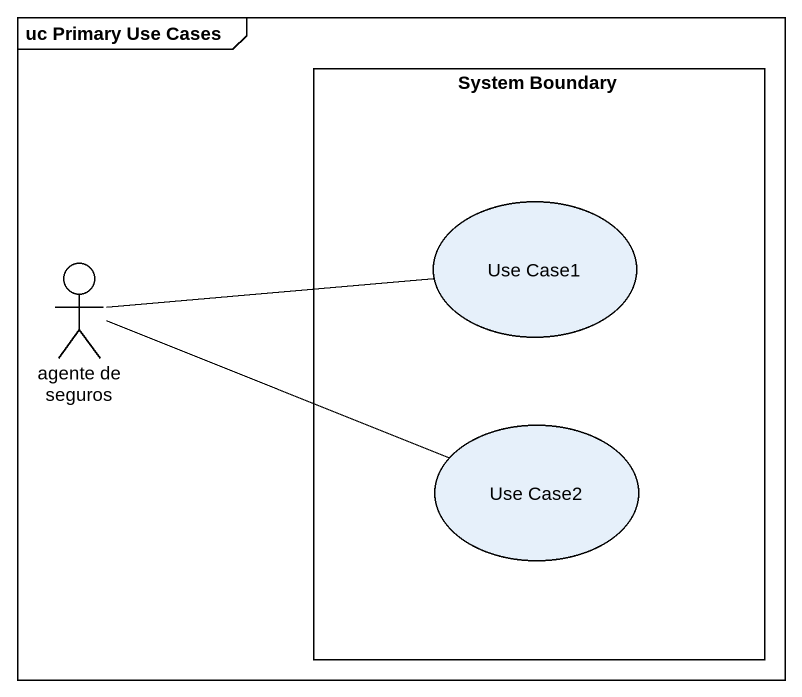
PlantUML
@startuml
mainframe uc Primary Use Cases
rectangle "System Boundary" as System_Boundary {
  usecase "Use Case1" as Use_Case1
  usecase "Use Case2" as Use_Case2
}
actor "agente de seguros" as agente_de_seguros
agente_de_seguros -right- Use_Case1
agente_de_seguros -right- Use_Case2
@enduml
